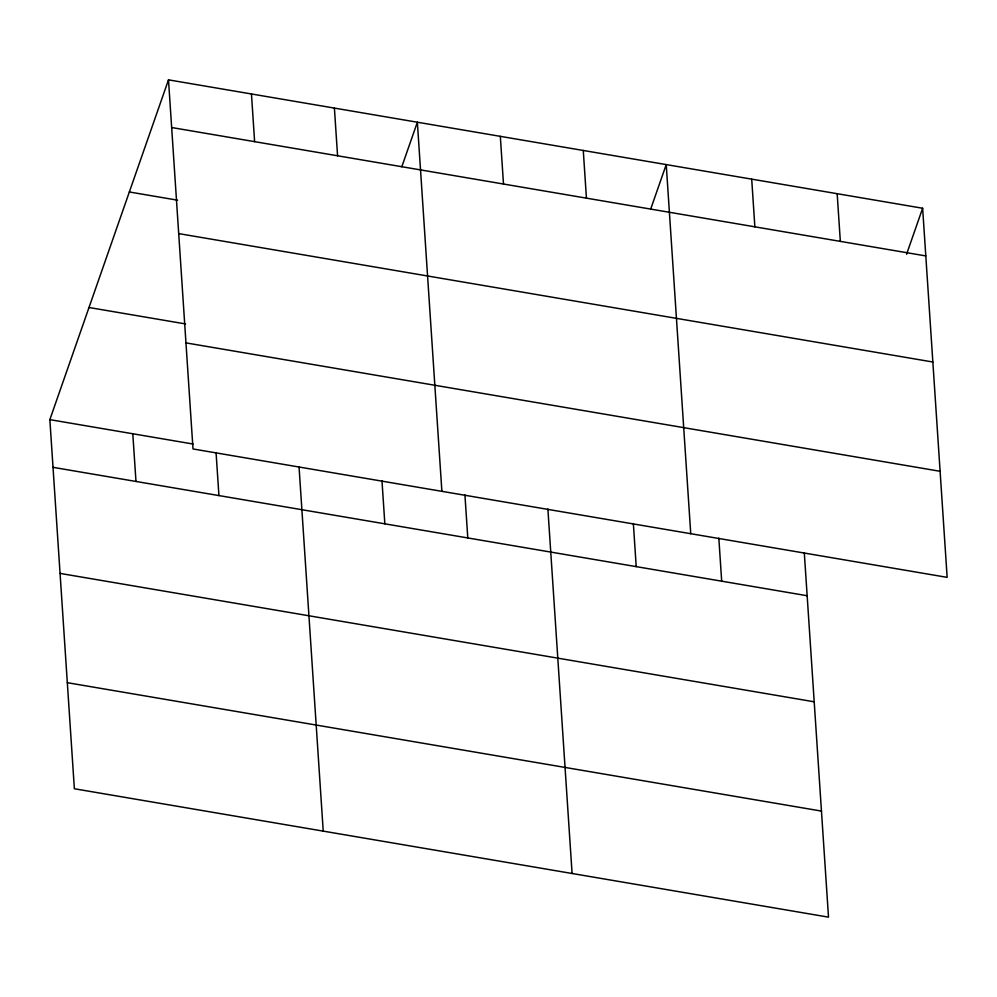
<?xml version="1.0" encoding="UTF-8"?>
<svg xmlns="http://www.w3.org/2000/svg" width="997" height="997" viewBox="0 0 997 997"><rect width="100%" height="100%" fill="white"/><g stroke="black" fill="none" stroke-linecap="round" stroke-linejoin="round"><path stroke-width="1.5" d="M804.292 552.65L828.507 917.153L74.364 788.752L49.85 419.637L168.493 79.847L922.636 208.248L947.15 577.363L193.007 448.962L168.493 79.847M401.803 166.786L417.357 122.22L441.883 491.334M650.667 209.158L666.233 164.592L690.747 533.707M906.572 254.247L922.636 208.248M171.658 127.529L925.802 255.93M129.348 191.972L177.603 200.198M178.712 233.61L932.843 362.011M89.007 307.5L185.529 323.938M185.965 342.893L940.109 471.294M49.85 419.637L193.131 444.039M53.015 467.331L807.159 595.732M60.057 573.4L814.2 701.801M67.322 682.683L821.453 811.084M837.168 193.692L840.334 241.386M751.701 179.136L754.866 226.83M718.825 538.106L721.691 581.176M633.357 523.55L636.211 566.62M583.27 150.46L586.435 198.154M547.889 508.993L572.091 873.497M500.32 136.34L503.485 184.034M464.926 494.873L467.792 537.944M381.976 480.753L384.842 523.824M334.406 108.087L337.572 155.781M299.025 466.621L323.227 831.124M251.456 93.967L254.621 141.661M216.062 452.501L218.929 495.571M132.8 433.757L135.978 481.451"/></g></svg>
